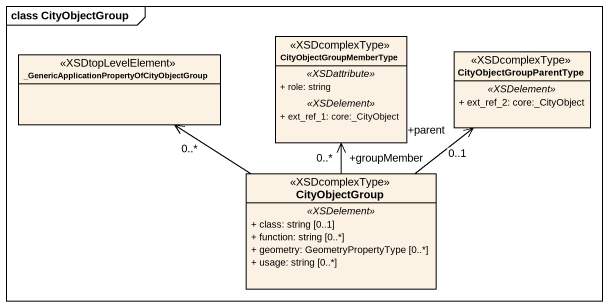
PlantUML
@startuml
mainframe class CityObjectGroup
hide circle
hide empty members
skinparam classAttributeIconSize 0
class "_GenericApplicationPropertyOfCityObjectGroup" as GenericApplicationPropertyOf <<XSDtopLevelElement>>
class CityObjectGroupMemberType <<XSDcomplexType>> {
  .. <<XSDattribute>> ..
  + role: string
  .. <<XSDelement>> ..
  + ext_ref_1: core:_CityObject
}
class CityObjectGroupParentType <<XSDcomplexType>> {
  .. <<XSDelement>> ..
  + ext_ref_2: core:_CityObject
}
class CityObjectGroup <<XSDcomplexType>> {
  .. <<XSDelement>> ..
  + class: string [0..1]
  + function: string [0..*]
  + geometry: GeometryPropertyType [0..*]
  + usage: string [0..*]
}
CityObjectGroup -up-> "0..*" GenericApplicationPropertyOf
CityObjectGroup -up-> "+groupMember\n0..*" CityObjectGroupMemberType
CityObjectGroup -up-> "+parent\n0..1" CityObjectGroupParentType
@enduml
